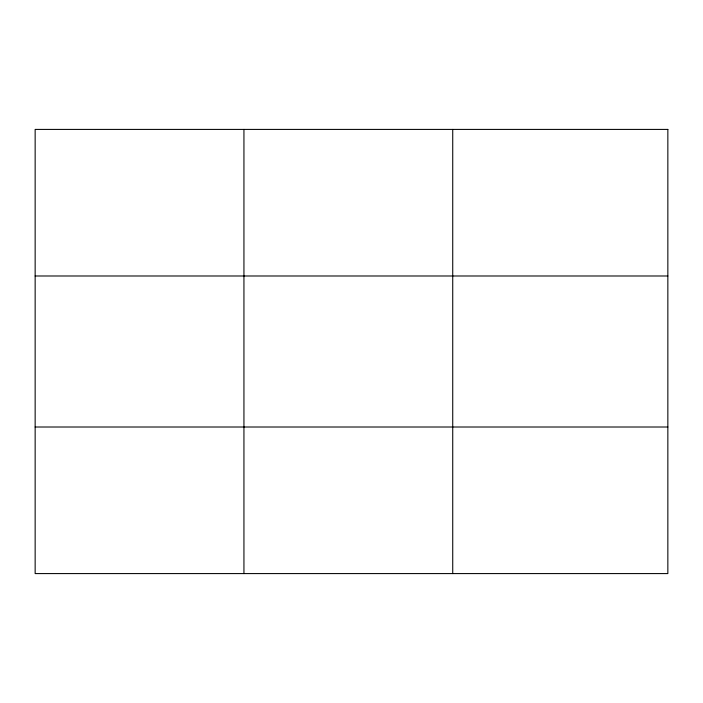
<?xml version="1.0" encoding="UTF-8"?>
<svg xmlns="http://www.w3.org/2000/svg" width="703" height="703" viewBox="0 0 703 703"><rect width="100%" height="100%" fill="white"/><g stroke="black" fill="none" stroke-linecap="round" stroke-linejoin="round"><path stroke-width="1.05" d="M243.941 129.414L243.941 573.586M452.732 129.414L452.732 573.586M35.15 275.989L667.85 275.989M35.15 427.011L667.85 427.011M667.85 129.414L667.85 573.586L35.15 573.586L35.15 129.414L667.85 129.414"/></g></svg>
